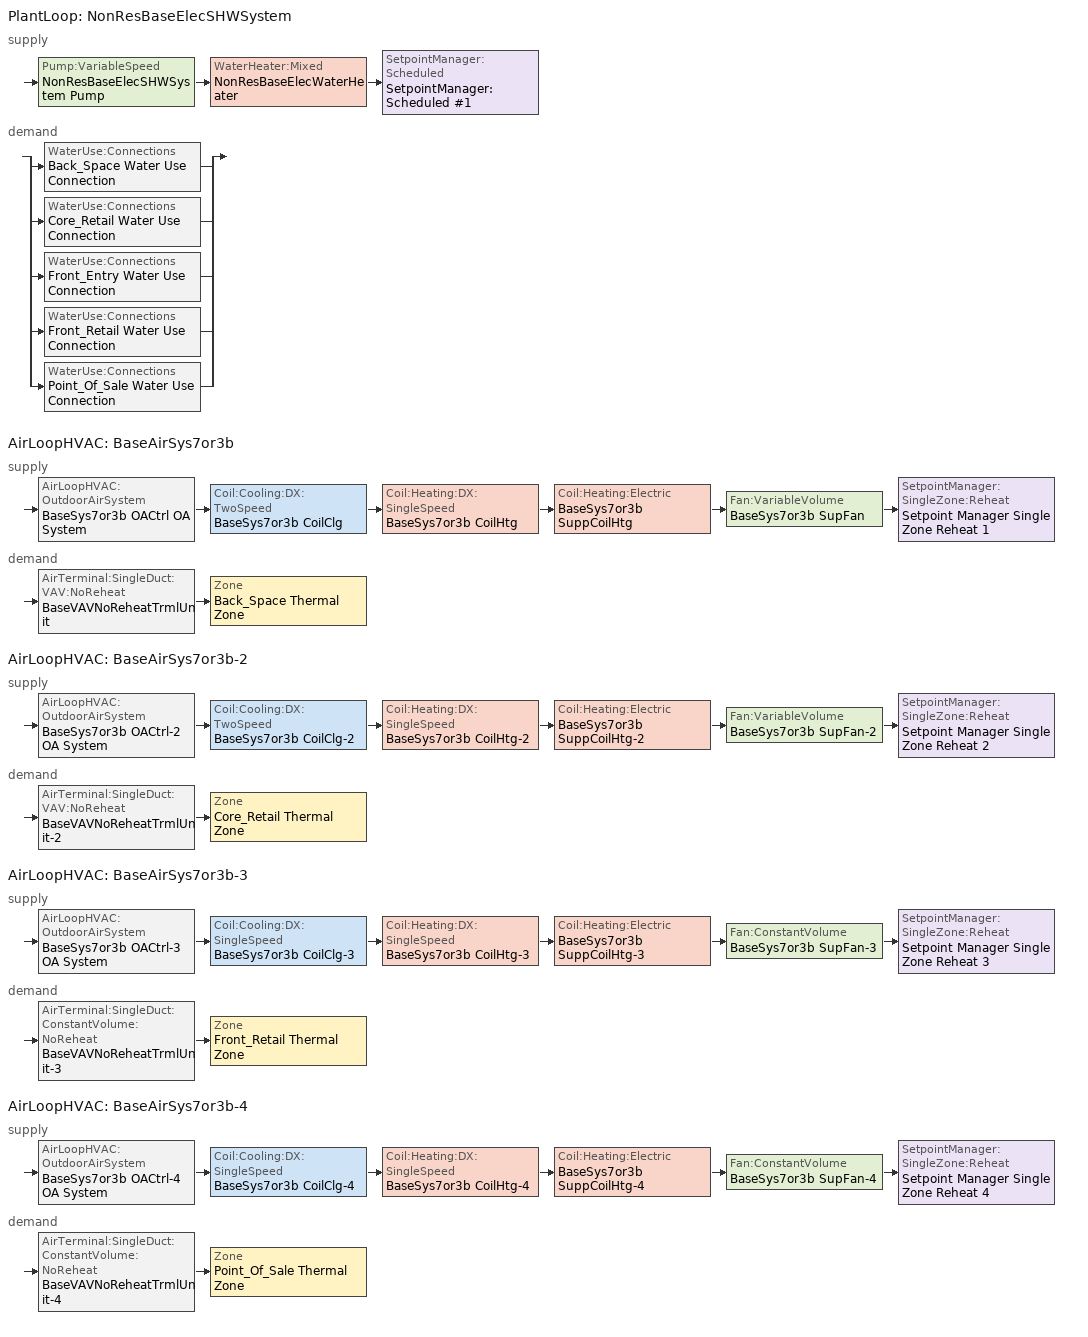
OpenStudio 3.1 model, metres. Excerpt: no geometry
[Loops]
PlantLoop 'NonResBaseElecSHWSystem'
 supply: Pump:VariableSpeed 'NonResBaseElecSHWSystem Pump' > WaterHeater:Mixed 'NonResBaseElecWaterHeater' > SetpointManager:Scheduled 'SetpointManager:Scheduled #1'
 demand: split
  | WaterUse:Connections 'Back_Space Water Use Connection'
  | WaterUse:Connections 'Core_Retail Water Use Connection'
  | WaterUse:Connections 'Front_Entry Water Use Connection'
  | WaterUse:Connections 'Front_Retail Water Use Connection'
  | WaterUse:Connections 'Point_Of_Sale Water Use Connection'
AirLoopHVAC 'BaseAirSys7or3b'
 supply: AirLoopHVAC:OutdoorAirSystem 'BaseSys7or3b OACtrl OA System' > Coil:Cooling:DX:TwoSpeed 'BaseSys7or3b CoilClg' > Coil:Heating:DX:SingleSpeed 'BaseSys7or3b CoilHtg' > Coil:Heating:Electric 'BaseSys7or3b SuppCoilHtg' > Fan:VariableVolume 'BaseSys7or3b SupFan' > SetpointManager:SingleZone:Reheat 'Setpoint Manager Single Zone Reheat 1'
 demand: AirTerminal:SingleDuct:VAV:NoReheat 'BaseVAVNoReheatTrmlUnit' > Zone 'Back_Space Thermal Zone'
AirLoopHVAC 'BaseAirSys7or3b-2'
 supply: AirLoopHVAC:OutdoorAirSystem 'BaseSys7or3b OACtrl-2 OA System' > Coil:Cooling:DX:TwoSpeed 'BaseSys7or3b CoilClg-2' > Coil:Heating:DX:SingleSpeed 'BaseSys7or3b CoilHtg-2' > Coil:Heating:Electric 'BaseSys7or3b SuppCoilHtg-2' > Fan:VariableVolume 'BaseSys7or3b SupFan-2' > SetpointManager:SingleZone:Reheat 'Setpoint Manager Single Zone Reheat 2'
 demand: AirTerminal:SingleDuct:VAV:NoReheat 'BaseVAVNoReheatTrmlUnit-2' > Zone 'Core_Retail Thermal Zone'
AirLoopHVAC 'BaseAirSys7or3b-3'
 supply: AirLoopHVAC:OutdoorAirSystem 'BaseSys7or3b OACtrl-3 OA System' > Coil:Cooling:DX:SingleSpeed 'BaseSys7or3b CoilClg-3' > Coil:Heating:DX:SingleSpeed 'BaseSys7or3b CoilHtg-3' > Coil:Heating:Electric 'BaseSys7or3b SuppCoilHtg-3' > Fan:ConstantVolume 'BaseSys7or3b SupFan-3' > SetpointManager:SingleZone:Reheat 'Setpoint Manager Single Zone Reheat 3'
 demand: AirTerminal:SingleDuct:ConstantVolume:NoReheat 'BaseVAVNoReheatTrmlUnit-3' > Zone 'Front_Retail Thermal Zone'
AirLoopHVAC 'BaseAirSys7or3b-4'
 supply: AirLoopHVAC:OutdoorAirSystem 'BaseSys7or3b OACtrl-4 OA System' > Coil:Cooling:DX:SingleSpeed 'BaseSys7or3b CoilClg-4' > Coil:Heating:DX:SingleSpeed 'BaseSys7or3b CoilHtg-4' > Coil:Heating:Electric 'BaseSys7or3b SuppCoilHtg-4' > Fan:ConstantVolume 'BaseSys7or3b SupFan-4' > SetpointManager:SingleZone:Reheat 'Setpoint Manager Single Zone Reheat 4'
 demand: AirTerminal:SingleDuct:ConstantVolume:NoReheat 'BaseVAVNoReheatTrmlUnit-4' > Zone 'Point_Of_Sale Thermal Zone'
[Sizing:Zone] Zone Cooling Design Supply Air Temperature Input Method=TemperatureDifference; Zone Cooling Design Supply Air Temperature {C}=14; Zone Cooling Design Supply Air Temperature Difference {deltaC}=11.1111; Zone Heating Design Supply Air Temperature Input Method=TemperatureDifference; Zone Heating Design Supply Air Temperature {C}=40; Zone Heating Design Supply Air Temperature Difference {deltaC}=13.8889; Zone Cooling Design Supply Air Humidity Ratio {kg-H2O/kg-air}=0.0085; Zone Heating Design Supply Air Humidity Ratio {kg-H2O/kg-air}=0.008; Zone Heating Sizing Factor=1; Zone Cooling Sizing Factor=1; Cooling Design Air Flow Method=DesignDay; Cooling Minimum Air Flow per Zone Floor Area {m3/s-m2}=0; Cooling Minimum Air Flow {m3/s}=0; Cooling Minimum Air Flow Fraction=0; Heating Maximum Air Flow per Zone Floor Area {m3/s-m2}=0; Heating Maximum Air Flow {m3/s}=0; Account for Dedicated Outdoor Air System=No; Dedicated Outdoor Air System Control Strategy=NeutralSupplyAir; Dedicated Outdoor Air Low Setpoint Temperature for Design {C}=autosize; Dedicated Outdoor Air High Setpoint Temperature for Design {C}=autosize
Name | Heating Design Air Flow Method | Heating Maximum Air Flow Fraction
Back_Space Thermal Zone; Core_Retail Thermal Zone | DesignDayWithLimit | 0.5
Front_Retail Thermal Zone; Point_Of_Sale Thermal Zone | DesignDay | 0
[Zone equipment]
Back_Space Thermal Zone: BaseVAVNoReheatTrmlUnit
Core_Retail Thermal Zone: BaseVAVNoReheatTrmlUnit-2
Front_Retail Thermal Zone: BaseVAVNoReheatTrmlUnit-3
Point_Of_Sale Thermal Zone: BaseVAVNoReheatTrmlUnit-4
[PlantLoop]
NonResBaseElecSHWSystem: Glycol Concentration=0; Plant Loop Volume {m3}=Autocalculate; Load Distribution Scheme=Optimal
[Sizing:Plant]
NonResBaseElecSHWSystem: Loop Type=Heating; Design Loop Exit Temperature {C}=57.2222; Loop Design Temperature Difference {deltaC}=44.4444; Sizing Option=NonCoincident; Zone Timesteps in Averaging Window=1; Coincident Sizing Factor Mode=None
[WaterHeater:Mixed]
NonResBaseElecWaterHeater: Tank Volume {m3}=0.113562; Setpoint Temperature Schedule=NonResBaseElecWaterHeater Setpoint Temp; Deadband Temperature Difference {deltaC}=2; Maximum Temperature Limit {C}=82.22; Heater Control Type=Cycle; Heater Maximum Capacity {W}=8743.98; Heater Fuel Type=Electricity; Heater Thermal Efficiency=1; Off Cycle Parasitic Fuel Consumption Rate {W}=0; Off Cycle Parasitic Heat Fraction to Tank=0.8; On Cycle Parasitic Fuel Consumption Rate {W}=0; Ambient Temperature Indicator=Schedule; Ambient Temperature Schedule=NonResBaseElecWaterHeater Ambient Temperature; Off Cycle Loss Coefficient to Ambient Temperature {W/K}=0.731426; On Cycle Loss Coefficient to Ambient Temperature {W/K}=0.731426; Use Side Effectiveness=1; Source Side Effectiveness=1; Use Side Design Flow Rate {m3/s}=autosize; Source Side Design Flow Rate {m3/s}=autosize; Indirect Water Heating Recovery Time {hr}=1.5; Source Side Flow Control Mode=IndirectHeatPrimarySetpoint
[Pump:VariableSpeed]
NonResBaseElecSHWSystem Pump: Rated Pump Head {Pa}=0; Pump Control Type=Intermittent; Skin Loss Radiative Fraction=0.5; Design Power Sizing Method=PowerPerFlowPerPressure; Design Electric Power per Unit Flow Rate {W/(m3/s)}=348701.1; Design Shaft Power per Unit Flow Rate per Unit Head {W-s/m3-Pa}=1.28205; Design Minimum Flow Rate Fraction=0
[SetpointManager:Scheduled]
SetpointManager:Scheduled #1: Control Variable=Temperature; Schedule=NonResBaseElecSHWSystem Supply Temp Schedule; Setpoint Node or NodeList=NonResBaseElecSHWSystem Supply Mixer Outlet Node
[WaterUse:Connections] Drain Water Heat Exchanger Type=None; Drain Water Heat Exchanger Destination=Plant
Name | Water Use Equipment Name 1
Back_Space Water Use Connection | Back_Space Water Use Equipment
Core_Retail Water Use Connection | Core_Retail Water Use Equipment
Front_Entry Water Use Connection | Front_Entry Water Use Equipment
Front_Retail Water Use Connection | Front_Retail Water Use Equipment
Point_Of_Sale Water Use Connection | Point_Of_Sale Water Use Equipment
[WaterUse:Equipment:Definition]
Name | Peak Flow Rate {m3/s} | Target Temperature Schedule
Back_Space Water Use Definition | 7.7395e-07 | Back_Space Target SHW Temp
Core_Retail Water Use Definition | 2.71775e-05 | Core_Retail Target SHW Temp
Front_Entry Water Use Definition | 4.0748e-07 | Front_Entry Target SHW Temp
Front_Retail Water Use Definition | 2.56086e-06 | Front_Retail Target SHW Temp
Point_Of_Sale Water Use Definition | 2.56087e-06 | Point_Of_Sale Target SHW Temp
[WaterUse:Equipment] Flow Rate Fraction Schedule=RetailServiceHotWater
Name | Water Use Equipment Definition
Back_Space Water Use Equipment | Back_Space Water Use Definition
Core_Retail Water Use Equipment | Core_Retail Water Use Definition
Front_Entry Water Use Equipment | Front_Entry Water Use Definition
Front_Retail Water Use Equipment | Front_Retail Water Use Definition
Point_Of_Sale Water Use Equipment | Point_Of_Sale Water Use Definition
[AirLoopHVAC] Availability Schedule=RetailHVACAvail; Design Return Air Flow Fraction of Supply Air Flow=1
Name | Design Supply Air Flow Rate {m3/s}
BaseAirSys7or3b | 1.46171
BaseAirSys7or3b-2 | 7.63233
BaseAirSys7or3b-3 | 0.931237
BaseAirSys7or3b-4 | 0.9274
[Sizing:System] Type of Load to Size On=Sensible; Design Outdoor Air Flow Rate {m3/s}=Autosize; Preheat Design Temperature {C}=5.68434e-14; Preheat Design Humidity Ratio {kg-H2O/kg-Air}=0; Precool Design Temperature {C}=5.68434e-14; Precool Design Humidity Ratio {kg-H2O/kg-Air}=0; Central Cooling Design Supply Air Temperature {C}=12.7778; Central Heating Design Supply Air Temperature {C}=35; Sizing Option=NonCoincident; 100% Outdoor Air in Cooling=No; 100% Outdoor Air in Heating=No; Central Cooling Design Supply Air Humidity Ratio {kg-H2O/kg-Air}=0.0085; Central Heating Design Supply Air Humidity Ratio {kg-H2O/kg-Air}=0.008; Cooling Design Air Flow Method=DesignDay; Cooling Design Air Flow Rate {m3/s}=0; Heating Design Air Flow Method=DesignDay; Heating Design Air Flow Rate {m3/s}=0; System Outdoor Air Method=ZoneSum; Zone Maximum Outdoor Air Fraction=1; Cooling Supply Air Flow Rate Per Floor Area {m3/s-m2}=0.00996765; Cooling Fraction of Autosized Cooling Supply Air Flow Rate=1; Cooling Supply Air Flow Rate Per Unit Cooling Capacity {m3/s-W}=3.94755e-05; Heating Supply Air Flow Rate Per Floor Area {m3/s-m2}=0.00996765; Heating Fraction of Autosized Heating Supply Air Flow Rate=1; Heating Fraction of Autosized Cooling Supply Air Flow Rate=1; Heating Supply Air Flow Rate Per Unit Heating Capacity {m3/s-W}=3.15882e-05; Cooling Design Capacity Method=CoolingDesignCapacity; Cooling Design Capacity {W}=autosize; Cooling Design Capacity Per Floor Area {W/m2}=234.7; Fraction of Autosized Cooling Design Capacity=1; Heating Design Capacity Method=HeatingDesignCapacity; Heating Design Capacity {W}=autosize; Heating Design Capacity Per Floor Area {W/m2}=157; Fraction of Autosized Heating Design Capacity=1; Central Cooling Capacity Control Method=OnOff
Name | Central Heating Maximum System Air Flow Ratio
BaseAirSys7or3b; BaseAirSys7or3b-2 | 0.5
BaseAirSys7or3b-3; BaseAirSys7or3b-4 | 1
[Fan:VariableVolume] Availability Schedule=Always On Discrete; Fan Total Efficiency=0.58175; Pressure Rise {Pa}=917.541; Fan Power Minimum Flow Rate Input Method=FixedFlowRate; Fan Power Minimum Flow Fraction=0; Motor Efficiency=0.895; Motor In Airstream Fraction=1; Fan Power Coefficient 1=0.027828; Fan Power Coefficient 2=0.026583; Fan Power Coefficient 3=-0.087069; Fan Power Coefficient 4=1.03092; Fan Power Coefficient 5=0
Name | Maximum Flow Rate {m3/s} | Fan Power Minimum Air Flow Rate {m3/s}
BaseSys7or3b SupFan | 1.46171 | 0.730853
BaseSys7or3b SupFan-2 | 7.63233 | 3.81618
[Coil:Heating:Electric]
Name | Availability Schedule | Nominal Capacity {W}
BaseSys7or3b SuppCoilHtg | BaseSys7or3b SuppCoilHtg AvailSch | 19116.9
BaseSys7or3b SuppCoilHtg-2 | BaseSys7or3b SuppCoilHtg-2 AvailSch | 137742
BaseSys7or3b SuppCoilHtg-3 | BaseSys7or3b SuppCoilHtg-3 AvailSch | 14854.5
BaseSys7or3b SuppCoilHtg-4 | BaseSys7or3b SuppCoilHtg-4 AvailSch | 14818.3
[Coil:Heating:DX:SingleSpeed] Availability Schedule=Always On Discrete; Rated Supply Fan Power Per Volume Flow Rate {W/(m3/s)}=773.3; Total Heating Capacity Function of Temperature Curve=CoilHtgHPQRatio_fToadbSI; Total Heating Capacity Function of Flow Fraction Curve=CoilHtgHPQRatio_fCFMRatio; Energy Input Ratio Function of Temperature Curve=CoilHtgHPEIRRatio_fToadbSI; Energy Input Ratio Function of Flow Fraction Curve=CoilHtgHPEIRRatio_fCFMRatio; Part Load Fraction Correlation Curve=CoilHtgHPEIRRatio_fQFrac; Minimum Outdoor Dry-Bulb Temperature for Compressor Operation {C}=-8.33333; Maximum Outdoor Dry-Bulb Temperature for Defrost Operation {C}=4.44444; Maximum Outdoor Dry-Bulb Temperature for Crankcase Heater Operation {C}=10; Defrost Strategy=ReverseCycle; Defrost Control=Timed; Defrost Time Period Fraction=0.058333; Resistive Defrost Heater Capacity {W}=2000
Name | Rated Total Heating Capacity {W} | Rated COP {W/W} | Rated Air Flow Rate {m3/s} | Defrost Energy Input Ratio Function of Temperature Curve | Crankcase Heater Capacity {W}
BaseSys7or3b CoilHtg | 24205.2 | 3.77622 | 1.46171 | BaseSys7or3b CoilHtg Defrost Curve | 65.9662
BaseSys7or3b CoilHtg-2 | 140188 | 3.77622 | 7.63233 | BaseSys7or3b CoilHtg-2 Defrost Curve | 382.053
BaseSys7or3b CoilHtg-3 | 18856 | 3.52162 | 0.931237 | BaseSys7or3b CoilHtg-3 Defrost Curve | 51.3883
BaseSys7or3b CoilHtg-4 | 18872.9 | 3.52162 | 0.9274 | BaseSys7or3b CoilHtg-4 Defrost Curve | 51.4343
[Coil:Cooling:DX:TwoSpeed] Availability Schedule=Always On Discrete; Rated High Speed Sensible Heat Ratio=Autosize; Rated High Speed COP {W/W}=3.90941; Unit Internal Static Air Pressure {Pa}=773.3; Total Cooling Capacity Function of Temperature Curve=CoilClgDXQRatio_fTwbToadbSI; Total Cooling Capacity Function of Flow Fraction Curve=CoilClgDXDblQRatio_fCFMRatio; Energy Input Ratio Function of Temperature Curve=CoilClgDXEIRRatio_fTwbToadbSI; Energy Input Ratio Function of Flow Fraction Curve=CoilClgDXDblEIRRatio_fCFMRatio; Part Load Fraction Correlation Curve=CoilClgDXEIRRatio_fQFrac; Rated Low Speed Sensible Heat Ratio=Autosize; Rated Low Speed COP {W/W}=3.90941; Condenser Type=AirCooled; Minimum Outdoor Dry-Bulb Temperature for Compressor Operation {C}=-25; High Speed Evaporative Condenser Effectiveness=0; High Speed Evaporative Condenser Air Flow Rate {m3/s}=Autosize; High Speed Evaporative Condenser Pump Rated Power Consumption {W}=Autosize; Low Speed Evaporative Condenser Effectiveness=0; Low Speed Evaporative Condenser Air Flow Rate {m3/s}=Autosize; Low Speed Evaporative Condenser Pump Rated Power Consumption {W}=Autosize; Basin Heater Capacity {W/K}=0; Basin Heater Setpoint Temperature {C}=10
Name | Rated High Speed Total Cooling Capacity {W} | Rated High Speed Air Flow Rate {m3/s} | Rated Low Speed Total Cooling Capacity {W} | Rated Low Speed Air Flow Rate {m3/s} | Low Speed Total Cooling Capacity Function of Temperature Curve | Low Speed Energy Input Ratio Function of Temperature Curve
BaseSys7or3b CoilClg | 24205.2 | 1.46171 | 12102.6 | 0.730853 | CoilClgDXQRatio_fTwbToadbSI 1 | CoilClgDXEIRRatio_fTwbToadbSI 1
BaseSys7or3b CoilClg-2 | 140188 | 7.63233 | 70093.8 | 3.81617 | CoilClgDXQRatio_fTwbToadbSI 2 | CoilClgDXEIRRatio_fTwbToadbSI 2
[Controller:OutdoorAir] Minimum Outdoor Air Flow Rate {m3/s}=0; Maximum Outdoor Air Flow Rate {m3/s}=Autosize; Economizer Control Type=FixedDryBulb; Economizer Control Action Type=ModulateFlow; Economizer Maximum Limit Dry-Bulb Temperature {C}=23.8889; Economizer Maximum Limit Enthalpy {J/kg}=116300; Lockout Type=NoLockout; Minimum Limit Type=FixedMinimum; High Humidity Control=No
Name | Minimum Outdoor Air Schedule | Maximum Fraction of Outdoor Air Schedule | Controller Mechanical Ventilation | Heat Recovery Bypass Control Type
BaseSys7or3b OACtrl | BaseSys7or3b OACtrl Schedule | BaseSys7or3b OACtrl Max OA Schedule | BaseSys7or3b OACtrl Mech Vent Controller | BypassWhenOAFlowGreaterThanMinimum
BaseSys7or3b OACtrl-2 | BaseSys7or3b OACtrl-2 Schedule | BaseSys7or3b OACtrl-2 Max OA Schedule | BaseSys7or3b OACtrl-2 Mech Vent Controller | BypassWhenOAFlowGreaterThanMinimum
BaseSys7or3b OACtrl-3 | BaseSys7or3b OACtrl-3 Schedule | BaseSys7or3b OACtrl-3 Max OA Schedule | BaseSys7or3b OACtrl-3 Mech Vent Controller | BypassWhenWithinEconomizerLimits
BaseSys7or3b OACtrl-4 | BaseSys7or3b OACtrl-4 Schedule | BaseSys7or3b OACtrl-4 Max OA Schedule | BaseSys7or3b OACtrl-4 Mech Vent Controller | BypassWhenWithinEconomizerLimits
[Controller:MechanicalVentilation] Availability Schedule=Always On Discrete; System Outdoor Air Method=ZoneSum
BaseSys7or3b OACtrl Mech Vent Controller; BaseSys7or3b OACtrl-2 Mech Vent Controller; BaseSys7or3b OACtrl-3 Mech Vent Controller; BaseSys7or3b OACtrl-4 Mech Vent Controller
[AirLoopHVAC:OutdoorAirSystem]
Name | Controller
BaseSys7or3b OACtrl OA System | BaseSys7or3b OACtrl
BaseSys7or3b OACtrl-2 OA System | BaseSys7or3b OACtrl-2
BaseSys7or3b OACtrl-3 OA System | BaseSys7or3b OACtrl-3
BaseSys7or3b OACtrl-4 OA System | BaseSys7or3b OACtrl-4
[SetpointManager:SingleZone:Reheat]
Name | Minimum Supply Air Temperature {C} | Maximum Supply Air Temperature {C} | Control Zone | Setpoint Node or NodeList
Setpoint Manager Single Zone Reheat 1 | 12.7778 | 35 | Back_Space Thermal Zone | BaseSys7or3b SupFan Outlet Node
Setpoint Manager Single Zone Reheat 2 | 12.7778 | 35 | Core_Retail Thermal Zone | BaseSys7or3b SupFan-2 Outlet Node
Setpoint Manager Single Zone Reheat 3 | -99 | 99 | Front_Retail Thermal Zone | BaseSys7or3b SupFan-3 Outlet Node
Setpoint Manager Single Zone Reheat 4 | -99 | 99 | Point_Of_Sale Thermal Zone | BaseSys7or3b SupFan-4 Outlet Node
[Fan:ConstantVolume] Availability Schedule=Always On Discrete; Fan Total Efficiency=0.56225; Pressure Rise {Pa}=886.786; Motor Efficiency=0.865; Motor In Airstream Fraction=1
Name | Maximum Flow Rate {m3/s}
BaseSys7or3b SupFan-3 | 0.931237
BaseSys7or3b SupFan-4 | 0.9274
[Coil:Cooling:DX:SingleSpeed] Availability Schedule=Always On Discrete; Rated Sensible Heat Ratio=autosize; Rated COP {W/W}=4.07563; Rated Evaporator Fan Power Per Volume Flow Rate {W/(m3/s)}=773.3; Total Cooling Capacity Function of Temperature Curve=CoilClgDXQRatio_fTwbToadbSI; Total Cooling Capacity Function of Flow Fraction Curve=CoilClgDXSnglQRatio_fCFMRatio; Energy Input Ratio Function of Flow Fraction Curve=CoilClgDXSnglEIRRatio_fCFMRatio; Part Load Fraction Correlation Curve=CoilClgDXSEEREIRRatio_fQFrac; Minimum Outdoor Dry-Bulb Temperature for Compressor Operation {C}=-25; Condenser Type=AirCooled; Evaporative Condenser Effectiveness=0; Evaporative Condenser Air Flow Rate {m3/s}=Autosize; Evaporative Condenser Pump Rated Power Consumption {W}=Autosize; Crankcase Heater Capacity {W}=0; Maximum Outdoor Dry-Bulb Temperature for Crankcase Heater Operation {C}=0; Basin Heater Capacity {W/K}=0; Basin Heater Setpoint Temperature {C}=10
Name | Rated Total Cooling Capacity {W} | Rated Air Flow Rate {m3/s} | Energy Input Ratio Function of Temperature Curve
BaseSys7or3b CoilClg-3 | 18856 | 0.931237 | CoilClgDXSEEREIR_fTwbToadbSI
BaseSys7or3b CoilClg-4 | 18872.9 | 0.9274 | CoilClgDXSEEREIR_fTwbToadbSI-2
[AirTerminal:SingleDuct:VAV:NoReheat] Availability Schedule=Always On Discrete; Zone Minimum Air Flow Input Method=FixedFlowRate; Constant Minimum Air Flow Fraction=0.3; Control For Outdoor Air=No
Name | Maximum Air Flow Rate {m3/s} | Fixed Minimum Air Flow Rate {m3/s}
BaseVAVNoReheatTrmlUnit | 1.46171 | 0.730853
BaseVAVNoReheatTrmlUnit-2 | 7.63233 | 3.81618
[AirTerminal:SingleDuct:ConstantVolume:NoReheat] Availability Schedule=Always On Discrete
Name | Maximum Air Flow Rate {m3/s}
BaseVAVNoReheatTrmlUnit-3 | 0.931237
BaseVAVNoReheatTrmlUnit-4 | 0.9274
[Curve:Biquadratic]
Name | Coefficient1 Constant | Coefficient2 x | Coefficient3 x**2 | Coefficient4 y | Coefficient5 y**2 | Coefficient6 x*y | Minimum Value of x | Maximum Value of x | Minimum Value of y | Maximum Value of y | Minimum Curve Output | Maximum Curve Output
CoilClgDXQRatio_fTwbToadbSI; CoilClgDXQRatio_fTwbToadbSI 1; CoilClgDXQRatio_fTwbToadbSI 2 | 0.86779 | 0.014245 | 0.000554 | -0.007569 | 3.2e-05 | -0.000191 | 13.89 | 25 | 23.89 | 46.11 | 0.77 | 1.29
CoilClgDXEIRRatio_fTwbToadbSI; CoilClgDXEIRRatio_fTwbToadbSI 1; CoilClgDXEIRRatio_fTwbToadbSI 2 | 0.116709 | 0.028458 | -0.000411 | 0.021422 | 0.000162 | -0.00068 | 13.89 | 25 | 23.89 | 46.11 | 0.77 | 1.33
BaseSys7or3b CoilHtg Defrost Curve; BaseSys7or3b CoilHtg-2 Defrost Curve; BaseSys7or3b CoilHtg-3 Defrost Curve; BaseSys7or3b CoilHtg-4 Defrost Curve | 1 | 0 | 0 | 0 | 0 | 0 | 0 | 1 | 0 | 1
[Curve:Cubic]
Name | Coefficient1 Constant | Coefficient2 x | Coefficient3 x**2 | Coefficient4 x**3 | Minimum Value of x | Maximum Value of x | Minimum Curve Output | Maximum Curve Output
CoilClgDXEIRRatio_fQFrac | 0 | 5.1091 | -8.5515 | 4.4744 | 0.7 | 1 | 0.92 | 1
CoilClgDXDblQRatio_fCFMRatio | 0.472786 | 1.24334 | -1.03871 | 0.322578 | 0 | 100 | 0.47
CoilClgDXSEEREIRRatio_fQFrac | 1 | 0 | 0 | 0 | 0.7 | 1 | 1 | 1
CoilClgDXDblEIRRatio_fCFMRatio | 1.00795 | 0.345441 | -0.692289 | 0.338899 | 0 | 100
CoilHtgHPQRatio_fToadbSI | 0.729009 | 0.031928 | 0.000136 | -9e-06 | 0 | 10 | 0.17 | 1.05
CoilHtgHPEIRRatio_fToadbSI | 1.21829 | -0.036117 | 0.00142 | -2.7e-05 | 0 | 10 | 0.97 | 3.18
[Curve:Quadratic] Minimum Value of x=0
Name | Coefficient1 Constant | Coefficient2 x | Coefficient3 x**2 | Maximum Value of x | Minimum Curve Output | Maximum Curve Output
CoilClgDXSnglQRatio_fCFMRatio | 0.8 | 0.2 | 0 | 100 | 0.8
CoilClgDXSnglEIRRatio_fCFMRatio | 1.156 | -0.1816 | 0.0256 | 100
CoilHtgHPQRatio_fCFMRatio | 0.84 | 0.16 | 0 | 100 | 0.84
CoilHtgHPEIRRatio_fQFrac | 0.85 | 0.15 | 0 | 1 | 0.85 | 1
CoilHtgHPEIRRatio_fCFMRatio | 1.3824 | -0.4336 | 0.0512 | 1
[Table:MultiVariableLookup]
CoilClgDXSEEREIR_fTwbToadbSI; CoilClgDXSEEREIR_fTwbToadbSI-2: EvaluateCurveToLimits, BiQuadratic, 1, Temperature, Temperature, Dimensionless, 2, 19.44, 35, 1, 19.44, 27.78, 0.78414, 19.44, 43.33, 1.21791, 13.89, 35, 1.16301, 13.89, 27.78, 0.916875, 13.89, 43.33, 1.41138, 25, 35, 0.884805, 25, 27.78, 0.690413, 25, 43.33, 1.08116
[Schedule:Day]
OnDay; AllOnHVACAvailDay; BaseSys7or3b OACtrl Schedule Week 1 Summer; BaseSys7or3b OACtrl Schedule Week 1 Winter; BaseSys7or3b OACtrl-2 Schedule Week 1 Summer; BaseSys7or3b OACtrl-2 Schedule Week 1 Winter; BaseSys7or3b OACtrl-3 Schedule Week 1 Summer; BaseSys7or3b OACtrl-3 Schedule Week 1 Winter; BaseSys7or3b OACtrl-4 Schedule Week 1 Summer; BaseSys7or3b OACtrl-4 Schedule Week 1 Winter: 1, 0, 1, 2, 0, 1, 3, 0, 1, 4, 0, 1, 5, 0, 1, 6, 0, 1, 7, 0, 1, 8, 0, 1, 9, 0, 1, 10, 0, 1, 11, 0, 1, 12, 0, 1, 13, 0, 1, 14, 0, 1, 15, 0, 1, 16, 0, 1, 17, 0, 1, 18, 0, 1, 19, 0, 1, 20, 0, 1, 21, 0, 1, 22, 0, 1, 23, 0, 1, 24, 0, 1
OffDay: 1, 0, 0, 2, 0, 0, 3, 0, 0, 4, 0, 0, 5, 0, 0, 6, 0, 0, 7, 0, 0, 8, 0, 0, 9, 0, 0, 10, 0, 0, 11, 0, 0, 12, 0, 0, 13, 0, 0, 14, 0, 0, 15, 0, 0, 16, 0, 0, 17, 0, 0, 18, 0, 0, 19, 0, 0, 20, 0, 0, 21, 0, 0, 22, 0, 0, 23, 0, 0, 24, 0, 0
RetailServiceHotWaterSun: 1, 0, 0.07, 2, 0, 0.07, 3, 0, 0.07, 4, 0, 0.06, 5, 0, 0.06, 6, 0, 0.06, 7, 0, 0.07, 8, 0, 0.1, 9, 0, 0.12, 10, 0, 0.14, 11, 0, 0.29, 12, 0, 0.31, 13, 0, 0.36, 14, 0, 0.36, 15, 0, 0.34, 16, 0, 0.35, 17, 0, 0.37, 18, 0, 0.34, 19, 0, 0.25, 20, 0, 0.27, 21, 0, 0.21, 22, 0, 0.16, 23, 0, 0.1, 24, 0, 0.06
RetailServiceHotWaterWD: 1, 0, 0.04, 2, 0, 0.05, 3, 0, 0.05, 4, 0, 0.04, 5, 0, 0.04, 6, 0, 0.04, 7, 0, 0.04, 8, 0, 0.15, 9, 0, 0.23, 10, 0, 0.32, 11, 0, 0.41, 12, 0, 0.57, 13, 0, 0.62, 14, 0, 0.61, 15, 0, 0.5, 16, 0, 0.45, 17, 0, 0.46, 18, 0, 0.47, 19, 0, 0.42, 20, 0, 0.34, 21, 0, 0.33, 22, 0, 0.23, 23, 0, 0.13, 24, 0, 0.08
RetailServiceHotWaterSat: 1, 0, 0.11, 2, 0, 0.1, 3, 0, 0.08, 4, 0, 0.06, 5, 0, 0.06, 6, 0, 0.06, 7, 0, 0.07, 8, 0, 0.2, 9, 0, 0.24, 10, 0, 0.27, 11, 0, 0.42, 12, 0, 0.54, 13, 0, 0.59, 14, 0, 0.6, 15, 0, 0.49, 16, 0, 0.48, 17, 0, 0.47, 18, 0, 0.46, 19, 0, 0.44, 20, 0, 0.36, 21, 0, 0.29, 22, 0, 0.22, 23, 0, 0.16, 24, 0, 0.13
RetailHVACAvailSun; BaseSys7or3b OACtrl Schedule Week 1 Sunday; BaseSys7or3b OACtrl Schedule Week 1 Holiday; BaseSys7or3b OACtrl Schedule Week 1 Custom 1; BaseSys7or3b OACtrl Schedule Week 1 Custom 2; BaseSys7or3b OACtrl-2 Schedule Week 1 Sunday; BaseSys7or3b OACtrl-2 Schedule Week 1 Holiday; BaseSys7or3b OACtrl-2 Schedule Week 1 Custom 1; BaseSys7or3b OACtrl-2 Schedule Week 1 Custom 2; BaseSys7or3b OACtrl-3 Schedule Week 1 Sunday; BaseSys7or3b OACtrl-3 Schedule Week 1 Holiday; BaseSys7or3b OACtrl-3 Schedule Week 1 Custom 1; BaseSys7or3b OACtrl-3 Schedule Week 1 Custom 2; BaseSys7or3b OACtrl-4 Schedule Week 1 Sunday; BaseSys7or3b OACtrl-4 Schedule Week 1 Holiday; BaseSys7or3b OACtrl-4 Schedule Week 1 Custom 1; BaseSys7or3b OACtrl-4 Schedule Week 1 Custom 2: 1, 0, 0, 2, 0, 0, 3, 0, 0, 4, 0, 0, 5, 0, 0, 6, 0, 0, 7, 0, 0, 8, 0, 0, 9, 0, 1, 10, 0, 1, 11, 0, 1, 12, 0, 1, 13, 0, 1, 14, 0, 1, 15, 0, 1, 16, 0, 1, 17, 0, 1, 18, 0, 1, 19, 0, 1, 20, 0, 0, 21, 0, 0, 22, 0, 0, 23, 0, 0, 24, 0, 0
RetailHVACAvailWD; BaseSys7or3b OACtrl Schedule Week 1 Monday; BaseSys7or3b OACtrl Schedule Week 1 Tuesday; BaseSys7or3b OACtrl Schedule Week 1 Wednesday; BaseSys7or3b OACtrl Schedule Week 1 Thursday; BaseSys7or3b OACtrl Schedule Week 1 Friday; BaseSys7or3b OACtrl-2 Schedule Week 1 Monday; BaseSys7or3b OACtrl-2 Schedule Week 1 Tuesday; BaseSys7or3b OACtrl-2 Schedule Week 1 Wednesday; BaseSys7or3b OACtrl-2 Schedule Week 1 Thursday; BaseSys7or3b OACtrl-2 Schedule Week 1 Friday; BaseSys7or3b OACtrl-3 Schedule Week 1 Monday; BaseSys7or3b OACtrl-3 Schedule Week 1 Tuesday; BaseSys7or3b OACtrl-3 Schedule Week 1 Wednesday; BaseSys7or3b OACtrl-3 Schedule Week 1 Thursday; BaseSys7or3b OACtrl-3 Schedule Week 1 Friday; BaseSys7or3b OACtrl-4 Schedule Week 1 Monday; BaseSys7or3b OACtrl-4 Schedule Week 1 Tuesday; BaseSys7or3b OACtrl-4 Schedule Week 1 Wednesday; BaseSys7or3b OACtrl-4 Schedule Week 1 Thursday; BaseSys7or3b OACtrl-4 Schedule Week 1 Friday: 1, 0, 0, 2, 0, 0, 3, 0, 0, 4, 0, 0, 5, 0, 0, 6, 0, 0, 7, 0, 1, 8, 0, 1, 9, 0, 1, 10, 0, 1, 11, 0, 1, 12, 0, 1, 13, 0, 1, 14, 0, 1, 15, 0, 1, 16, 0, 1, 17, 0, 1, 18, 0, 1, 19, 0, 1, 20, 0, 1, 21, 0, 1, 22, 0, 0, 23, 0, 0, 24, 0, 0
RetailHVACAvailSat; BaseSys7or3b OACtrl Schedule Week 1 Saturday; BaseSys7or3b OACtrl-2 Schedule Week 1 Saturday; BaseSys7or3b OACtrl-3 Schedule Week 1 Saturday; BaseSys7or3b OACtrl-4 Schedule Week 1 Saturday: 1, 0, 0, 2, 0, 0, 3, 0, 0, 4, 0, 0, 5, 0, 0, 6, 0, 0, 7, 0, 1, 8, 0, 1, 9, 0, 1, 10, 0, 1, 11, 0, 1, 12, 0, 1, 13, 0, 1, 14, 0, 1, 15, 0, 1, 16, 0, 1, 17, 0, 1, 18, 0, 1, 19, 0, 1, 20, 0, 1, 21, 0, 1, 22, 0, 1, 23, 0, 0, 24, 0, 0
Schedule:Day #2: 24, 0, 20
Schedule:Day #5; Schedule:Day #6; Schedule:Day #7; Schedule:Day #9; Schedule:Day #11; Schedule:Day #13; Schedule:Day #15: 24, 0, 57.2222
Schedule Day 1; Schedule Day 2; Schedule Day 3; Schedule Day 4: 24, 0, 1
[Schedule:Week]
RetailServiceHotWaterWk: RetailServiceHotWaterSun, RetailServiceHotWaterWD, RetailServiceHotWaterWD, RetailServiceHotWaterWD, RetailServiceHotWaterWD, RetailServiceHotWaterWD, RetailServiceHotWaterSat, RetailServiceHotWaterSun, OnDay, OffDay, RetailServiceHotWaterSun, RetailServiceHotWaterSun
RetailHVACAvailWk: RetailHVACAvailSun, RetailHVACAvailWD, RetailHVACAvailWD, RetailHVACAvailWD, RetailHVACAvailWD, RetailHVACAvailWD, RetailHVACAvailSat, RetailHVACAvailSun, AllOnHVACAvailDay, AllOnHVACAvailDay, RetailHVACAvailSun, RetailHVACAvailSun
BaseSys7or3b OACtrl Schedule Week 1: BaseSys7or3b OACtrl Schedule Week 1 Sunday, BaseSys7or3b OACtrl Schedule Week 1 Monday, BaseSys7or3b OACtrl Schedule Week 1 Tuesday, BaseSys7or3b OACtrl Schedule Week 1 Wednesday, BaseSys7or3b OACtrl Schedule Week 1 Thursday, BaseSys7or3b OACtrl Schedule Week 1 Friday, BaseSys7or3b OACtrl Schedule Week 1 Saturday, BaseSys7or3b OACtrl Schedule Week 1 Holiday, BaseSys7or3b OACtrl Schedule Week 1 Summer, BaseSys7or3b OACtrl Schedule Week 1 Winter, BaseSys7or3b OACtrl Schedule Week 1 Custom 1, BaseSys7or3b OACtrl Schedule Week 1 Custom 2
BaseSys7or3b OACtrl-2 Schedule Week 1: BaseSys7or3b OACtrl-2 Schedule Week 1 Sunday, BaseSys7or3b OACtrl-2 Schedule Week 1 Monday, BaseSys7or3b OACtrl-2 Schedule Week 1 Tuesday, BaseSys7or3b OACtrl-2 Schedule Week 1 Wednesday, BaseSys7or3b OACtrl-2 Schedule Week 1 Thursday, BaseSys7or3b OACtrl-2 Schedule Week 1 Friday, BaseSys7or3b OACtrl-2 Schedule Week 1 Saturday, BaseSys7or3b OACtrl-2 Schedule Week 1 Holiday, BaseSys7or3b OACtrl-2 Schedule Week 1 Summer, BaseSys7or3b OACtrl-2 Schedule Week 1 Winter, BaseSys7or3b OACtrl-2 Schedule Week 1 Custom 1, BaseSys7or3b OACtrl-2 Schedule Week 1 Custom 2
BaseSys7or3b OACtrl-3 Schedule Week 1: BaseSys7or3b OACtrl-3 Schedule Week 1 Sunday, BaseSys7or3b OACtrl-3 Schedule Week 1 Monday, BaseSys7or3b OACtrl-3 Schedule Week 1 Tuesday, BaseSys7or3b OACtrl-3 Schedule Week 1 Wednesday, BaseSys7or3b OACtrl-3 Schedule Week 1 Thursday, BaseSys7or3b OACtrl-3 Schedule Week 1 Friday, BaseSys7or3b OACtrl-3 Schedule Week 1 Saturday, BaseSys7or3b OACtrl-3 Schedule Week 1 Holiday, BaseSys7or3b OACtrl-3 Schedule Week 1 Summer, BaseSys7or3b OACtrl-3 Schedule Week 1 Winter, BaseSys7or3b OACtrl-3 Schedule Week 1 Custom 1, BaseSys7or3b OACtrl-3 Schedule Week 1 Custom 2
BaseSys7or3b OACtrl-4 Schedule Week 1: BaseSys7or3b OACtrl-4 Schedule Week 1 Sunday, BaseSys7or3b OACtrl-4 Schedule Week 1 Monday, BaseSys7or3b OACtrl-4 Schedule Week 1 Tuesday, BaseSys7or3b OACtrl-4 Schedule Week 1 Wednesday, BaseSys7or3b OACtrl-4 Schedule Week 1 Thursday, BaseSys7or3b OACtrl-4 Schedule Week 1 Friday, BaseSys7or3b OACtrl-4 Schedule Week 1 Saturday, BaseSys7or3b OACtrl-4 Schedule Week 1 Holiday, BaseSys7or3b OACtrl-4 Schedule Week 1 Summer, BaseSys7or3b OACtrl-4 Schedule Week 1 Winter, BaseSys7or3b OACtrl-4 Schedule Week 1 Custom 1, BaseSys7or3b OACtrl-4 Schedule Week 1 Custom 2
[Schedule:Year]
RetailServiceHotWater: 12, 31, RetailServiceHotWaterWk
RetailHVACAvail: 12, 31, RetailHVACAvailWk
BaseSys7or3b OACtrl Schedule: 12, 31, BaseSys7or3b OACtrl Schedule Week 1
BaseSys7or3b OACtrl-2 Schedule: 12, 31, BaseSys7or3b OACtrl-2 Schedule Week 1
BaseSys7or3b OACtrl-3 Schedule: 12, 31, BaseSys7or3b OACtrl-3 Schedule Week 1
BaseSys7or3b OACtrl-4 Schedule: 12, 31, BaseSys7or3b OACtrl-4 Schedule Week 1
[Schedule:Ruleset]
Name | Default Day Schedule
NonResBaseElecWaterHeater Ambient Temperature | Schedule:Day #2
NonResBaseElecWaterHeater Setpoint Temp | Schedule:Day #5
NonResBaseElecSHWSystem Supply Temp Schedule | Schedule:Day #6
Back_Space Target SHW Temp | Schedule:Day #7
Core_Retail Target SHW Temp | Schedule:Day #9
Front_Entry Target SHW Temp | Schedule:Day #11
Front_Retail Target SHW Temp | Schedule:Day #13
Point_Of_Sale Target SHW Temp | Schedule:Day #15
BaseSys7or3b OACtrl Max OA Schedule | Schedule Day 1
BaseSys7or3b OACtrl-2 Max OA Schedule | Schedule Day 2
BaseSys7or3b OACtrl-3 Max OA Schedule | Schedule Day 3
BaseSys7or3b OACtrl-4 Max OA Schedule | Schedule Day 4
[Schedule:Constant] Value=1
Always On Discrete; BaseSys7or3b SuppCoilHtg AvailSch; BaseSys7or3b SuppCoilHtg-2 AvailSch; BaseSys7or3b SuppCoilHtg-3 AvailSch; BaseSys7or3b SuppCoilHtg-4 AvailSch
